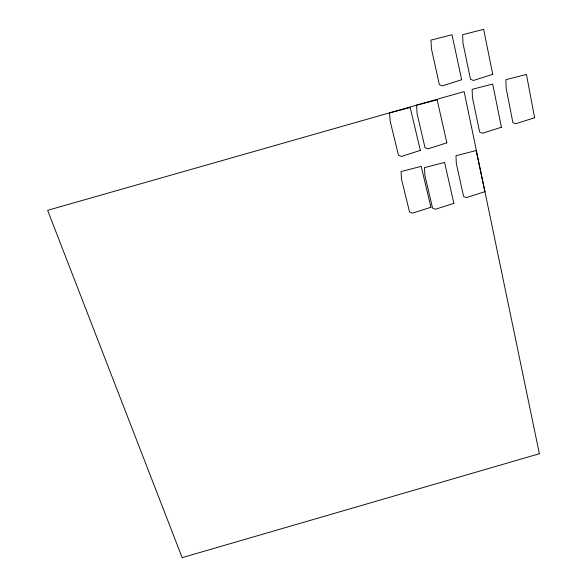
<?xml version="1.0" encoding="UTF-8"?>
<svg xmlns="http://www.w3.org/2000/svg" width="587" height="587" viewBox="0 0 587 587"><rect width="100%" height="100%" fill="white"/><g stroke="black" fill="none" stroke-linecap="round" stroke-linejoin="round"><path stroke-width="0.88" d="M461.646 79.737L442.275 85.9L439.347 84.616L431.408 48.662L430.961 40.114L452.019 34.758L461.646 79.737M492.72 74.344L473.393 80.492L470.495 79.208L462.996 43.247L462.651 34.699L483.659 29.35L492.72 74.344M420.343 150.404L401.369 156.45L398.47 155.247L390.142 121.01L389.577 112.865L410.218 107.582L420.343 150.404M446.846 142.832L427.886 148.871L425.01 147.667L417.041 113.342L416.557 105.176L437.176 99.893L446.846 142.832M501.437 127.232L482.492 133.264L479.66 132.046L472.447 97.537L472.131 89.327L492.706 84.066L501.437 127.232M534.603 117.752L515.672 123.784L512.869 122.558L506.104 87.94L505.891 79.707L526.436 74.446L534.603 117.752M430.931 207.262L412.382 213.176L409.557 212.046L401.559 179.343L401.046 171.551L421.209 166.356L430.931 207.262M484.906 191.685L466.379 197.592L463.598 196.447L456.326 163.568L455.974 155.731L476.094 150.551L484.906 191.685M453.883 203.359L435.363 209.258L432.56 208.128L424.885 175.418L424.43 167.625L444.564 162.445L453.883 203.359M539.38 453.729L182.153 557.65L47.62 210.322L464.134 91.579L539.38 453.729"/></g></svg>
